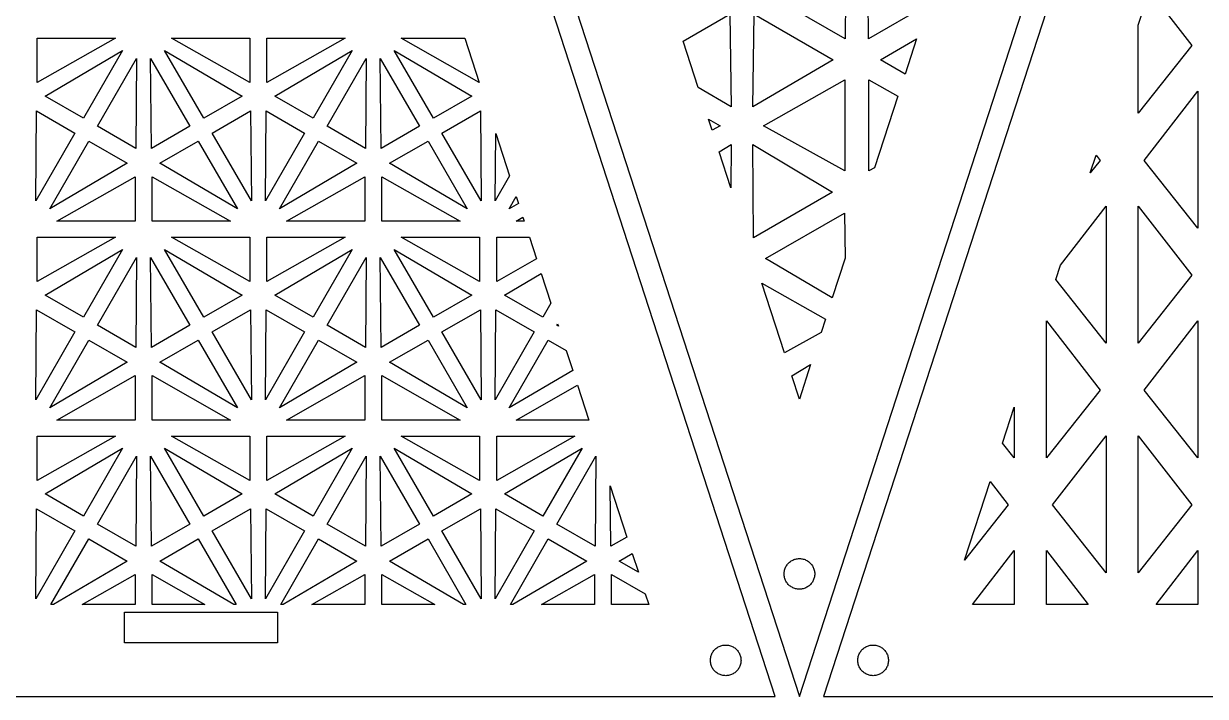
# Model space of a CAD drawing. Header units: metres. Extents: x 20 to 717, y 20 to 251.
# Drawn here: x 228.1 to 382.5, y 20 to 107.9 of the extents above; entities that cross this region are included whole.
import ezdxf

# ---------------------------------------------------------------- set-up
doc = ezdxf.new("R2010")
doc.units = ezdxf.units.M

msp = doc.modelspace()

# ---------------------------------------------------------------- linework, layer by layer
for p, q in [((326.309, 20), (251.309, 250.826)), ((254.463, 250.826), (329.463, 20.0001)), ((329.463, 20.0001), (404.463, 250.826)), ((407.617, 250.826), (332.617, 20)), ((335.548, 118.064), (335.448, 105.88)), ((338.479, 105.88), (338.379, 118.064)), ((335.448, 105.88), (325.137, 111.832)), ((373.726, 107.687), (375.183, 112.169)), ((375.183, 112.169), (380.73, 105)), ((346.199, 110.337), (338.479, 105.88)), ((314.267, 105.602), (320.357, 109.116)), ((320.357, 109.116), (320.548, 96.9865)), ((323.378, 96.9865), (323.57, 109.116)), ((323.57, 109.116), (333.879, 103.164)), ((373.726, 96.1562), (373.726, 107.687)), ((229.925, 105.96), (240.153, 105.96)), ((240.153, 105.96), (229.925, 100.166)), ((229.925, 100.166), (229.925, 105.96)), ((247.465, 105.96), (257.693, 105.96)), ((257.693, 100.166), (247.465, 105.96)), ((257.693, 105.96), (257.693, 100.166)), ((259.925, 105.96), (270.153, 105.96)), ((270.153, 105.96), (259.925, 100.166)), ((259.925, 100.166), (259.925, 105.96)), ((277.465, 105.96), (285.761, 105.96)), ((287.633, 100.2), (277.465, 105.96)), ((285.761, 105.96), (287.633, 100.2)), ((316.243, 99.5187), (314.267, 105.602)), ((340.047, 103.164), (344.749, 105.879)), ((344.749, 105.879), (343.254, 101.277)), ((380.73, 105), (373.726, 96.1562)), ((230.94, 98.4072), (241.072, 104.367)), ((241.072, 104.367), (235.958, 95.5098)), ((246.545, 104.367), (256.677, 98.4072)), ((251.658, 95.5098), (246.545, 104.367)), ((260.941, 98.4072), (271.072, 104.367)), ((271.072, 104.367), (265.958, 95.5098)), ((276.545, 104.367), (286.677, 98.4072)), ((281.658, 95.5098), (276.545, 104.367)), ((237.776, 94.4609), (242.889, 103.317)), ((242.889, 103.317), (242.793, 91.5645)), ((244.729, 103.317), (249.843, 94.4609)), ((244.824, 91.5645), (244.729, 103.317)), ((267.776, 94.4609), (272.889, 103.317)), ((272.889, 103.317), (272.793, 91.5645)), ((274.729, 103.317), (279.843, 94.4609)), ((274.824, 91.5645), (274.729, 103.317)), ((333.879, 103.164), (323.378, 96.9865)), ((343.254, 101.277), (340.047, 103.164)), ((324.793, 94.5343), (335.396, 100.539)), ((335.396, 100.539), (335.396, 88.6339)), ((338.532, 100.538), (342.318, 98.3947)), ((338.532, 88.6349), (338.532, 100.538)), ((320.548, 96.9865), (316.243, 99.5187)), ((374.506, 90), (381.509, 99.0518)), ((381.509, 99.0518), (381.509, 81.1562)), ((235.958, 95.5098), (230.94, 98.4072)), ((256.677, 98.4072), (251.658, 95.5098)), ((265.958, 95.5098), (260.941, 98.4072)), ((286.677, 98.4072), (281.658, 95.5098)), ((342.318, 98.3947), (339.283, 89.0529)), ((229.729, 84.7207), (229.824, 96.4736)), ((229.824, 96.4736), (234.842, 93.5771)), ((252.775, 93.5771), (257.793, 96.4736)), ((257.793, 96.4736), (257.889, 84.7207)), ((259.729, 84.7207), (259.824, 96.4736)), ((259.824, 96.4736), (264.842, 93.5771)), ((282.775, 93.5771), (287.793, 96.4736)), ((287.793, 96.4736), (287.889, 84.7207)), ((242.793, 91.5645), (237.776, 94.4609)), ((249.843, 94.4609), (244.824, 91.5645)), ((272.793, 91.5645), (267.776, 94.4609)), ((279.843, 94.4609), (274.824, 91.5645)), ((317.576, 95.4152), (319.132, 94.5343)), ((318.057, 93.9366), (317.576, 95.4152)), ((319.132, 94.5343), (318.057, 93.9366)), ((335.396, 88.6339), (324.793, 94.5343)), ((234.842, 93.5771), (229.729, 84.7207)), ((257.889, 84.7207), (252.775, 93.5771)), ((264.842, 93.5771), (259.729, 84.7207)), ((287.889, 84.7207), (282.775, 93.5771)), ((289.729, 84.7207), (289.8, 93.5293)), ((289.8, 93.5293), (291.606, 87.9717)), ((231.545, 83.6709), (236.659, 92.5283)), ((236.659, 92.5283), (241.677, 89.6309)), ((245.941, 89.6309), (250.959, 92.5283)), ((250.959, 92.5283), (256.072, 83.6709)), ((261.545, 83.6709), (266.659, 92.5283)), ((266.659, 92.5283), (271.678, 89.6309)), ((275.941, 89.6309), (280.959, 92.5283)), ((280.959, 92.5283), (286.072, 83.6709)), ((318.967, 91.1359), (320.548, 92.0831)), ((320.501, 86.4161), (318.967, 91.1359)), ((320.548, 92.0831), (320.501, 86.4161)), ((323.379, 92.0822), (333.788, 85.8527)), ((323.479, 79.9005), (323.379, 92.0822)), ((241.677, 89.6309), (231.545, 83.6709)), ((256.072, 83.6709), (245.941, 89.6309)), ((271.678, 89.6309), (261.545, 83.6709)), ((286.072, 83.6709), (275.941, 89.6309)), ((367.457, 88.3936), (368.201, 90.6826)), ((368.73, 90), (367.457, 88.3936)), ((368.201, 90.6826), (368.73, 90)), ((381.509, 81.1562), (374.506, 90)), ((339.283, 89.0529), (338.532, 88.6349)), ((232.465, 82.0781), (242.693, 87.8721)), ((242.693, 87.8721), (242.693, 82.0781)), ((244.925, 82.0781), (244.925, 87.8721)), ((244.925, 87.8721), (255.153, 82.0781)), ((262.465, 82.0781), (272.693, 87.8721)), ((272.693, 87.8721), (272.693, 82.0781)), ((274.925, 82.0781), (274.925, 87.8721)), ((274.925, 87.8721), (285.153, 82.0781)), ((291.606, 87.9717), (289.729, 84.7207)), ((291.545, 83.6709), (292.478, 85.2871)), ((292.478, 85.2871), (292.77, 84.3906)), ((333.788, 85.8527), (323.479, 79.9005)), ((292.77, 84.3906), (291.545, 83.6709)), ((363.54, 76.3369), (369.509, 84.0518)), ((369.509, 84.0518), (369.509, 66.1562)), ((373.726, 84.0518), (380.73, 75)), ((373.726, 66.1562), (373.726, 84.0518)), ((242.693, 82.0781), (232.465, 82.0781)), ((255.153, 82.0781), (244.925, 82.0781)), ((272.693, 82.0781), (262.465, 82.0781)), ((285.153, 82.0781), (274.925, 82.0781)), ((292.465, 82.0781), (293.357, 82.583)), ((293.521, 82.0781), (292.465, 82.0781)), ((293.357, 82.583), (293.521, 82.0781)), ((325.047, 77.1837), (335.357, 83.1349)), ((335.357, 83.1349), (335.45, 77.256)), ((229.925, 79.9795), (240.153, 79.9795)), ((240.153, 79.9795), (229.925, 74.1855)), ((229.925, 74.1855), (229.925, 79.9795)), ((247.465, 79.9795), (257.693, 79.9795)), ((257.693, 74.1855), (247.465, 79.9795)), ((257.693, 79.9795), (257.693, 74.1855)), ((259.925, 79.9795), (270.153, 79.9795)), ((270.153, 79.9795), (259.925, 74.1855)), ((259.925, 74.1855), (259.925, 79.9795)), ((277.465, 79.9795), (287.693, 79.9795)), ((287.693, 74.1855), (277.465, 79.9795)), ((287.693, 79.9795), (287.693, 74.1855)), ((289.925, 79.9795), (294.202, 79.9795)), ((289.925, 74.1855), (289.925, 79.9795)), ((294.202, 79.9795), (295.127, 77.1328)), ((230.94, 72.4268), (241.072, 78.3867)), ((241.072, 78.3867), (235.958, 69.5293)), ((237.776, 68.4805), (242.889, 77.3369)), ((242.889, 77.3369), (242.793, 65.584)), ((244.729, 77.3369), (249.843, 68.4805)), ((244.824, 65.584), (244.729, 77.3369)), ((246.545, 78.3867), (256.677, 72.4268)), ((251.658, 69.5293), (246.545, 78.3867)), ((260.941, 72.4268), (271.072, 78.3867)), ((271.072, 78.3867), (265.958, 69.5293)), ((267.776, 68.4805), (272.889, 77.3369)), ((272.889, 77.3369), (272.793, 65.584)), ((274.729, 77.3369), (279.843, 68.4805)), ((274.824, 65.584), (274.729, 77.3369)), ((276.545, 78.3867), (286.677, 72.4268)), ((281.658, 69.5293), (276.545, 78.3867)), ((333.76, 72.0577), (325.047, 77.1837)), ((335.45, 77.256), (333.76, 72.0577)), ((295.127, 77.1328), (289.925, 74.1855)), ((362.931, 74.4629), (363.54, 76.3369)), ((290.94, 72.4268), (295.739, 75.25)), ((295.739, 75.25), (297.008, 71.3467)), ((369.509, 66.1562), (362.931, 74.4629)), ((380.73, 75), (373.726, 66.1562)), ((324.539, 73.9874), (332.857, 69.2765)), ((327.503, 64.8654), (324.539, 73.9874)), ((235.958, 69.5293), (230.94, 72.4268)), ((256.677, 72.4268), (251.658, 69.5293)), ((265.958, 69.5293), (260.941, 72.4268)), ((286.677, 72.4268), (281.658, 69.5293)), ((295.958, 69.5293), (290.94, 72.4268)), ((297.008, 71.3467), (295.958, 69.5293)), ((229.729, 58.7402), (229.824, 70.4932)), ((229.824, 70.4932), (234.842, 67.5967)), ((252.775, 67.5967), (257.793, 70.4932)), ((257.793, 70.4932), (257.889, 58.7402)), ((259.729, 58.7402), (259.824, 70.4932)), ((259.824, 70.4932), (264.842, 67.5967)), ((282.775, 67.5967), (287.793, 70.4932)), ((287.793, 70.4932), (287.889, 58.7402)), ((289.729, 58.7402), (289.824, 70.4932)), ((289.824, 70.4932), (294.842, 67.5967)), ((242.793, 65.584), (237.776, 68.4805)), ((249.843, 68.4805), (244.824, 65.584)), ((272.793, 65.584), (267.776, 68.4805)), ((279.843, 68.4805), (274.824, 65.584)), ((297.776, 68.4805), (297.88, 68.6611)), ((297.977, 68.3643), (297.776, 68.4805)), ((297.88, 68.6611), (297.977, 68.3643)), ((332.857, 69.2765), (332.288, 67.5275)), ((361.726, 69.0518), (368.73, 60)), ((361.726, 51.1562), (361.726, 69.0518)), ((374.506, 60), (381.509, 69.0518)), ((381.509, 69.0518), (381.509, 51.1562)), ((234.842, 67.5967), (229.729, 58.7402)), ((231.545, 57.6904), (236.659, 66.5479)), ((236.659, 66.5479), (241.677, 63.6504)), ((245.941, 63.6504), (250.959, 66.5479)), ((250.959, 66.5479), (256.072, 57.6904)), ((257.889, 58.7402), (252.775, 67.5967)), ((264.842, 67.5967), (259.729, 58.7402)), ((261.545, 57.6904), (266.659, 66.5479)), ((266.659, 66.5479), (271.678, 63.6504)), ((275.941, 63.6504), (280.959, 66.5479)), ((280.959, 66.5479), (286.072, 57.6904)), ((287.889, 58.7402), (282.775, 67.5967)), ((294.842, 67.5967), (289.729, 58.7402)), ((291.545, 57.6904), (296.659, 66.5479)), ((296.659, 66.5479), (299.008, 65.1914)), ((332.288, 67.5275), (327.503, 64.8654)), ((299.008, 65.1914), (299.857, 62.5791)), ((241.677, 63.6504), (231.545, 57.6904)), ((256.072, 57.6904), (245.941, 63.6504)), ((271.678, 63.6504), (261.545, 57.6904)), ((286.072, 57.6904), (275.941, 63.6504)), ((328.477, 61.8693), (330.926, 63.3361)), ((330.926, 63.3361), (329.463, 58.8331)), ((232.465, 56.0967), (242.693, 61.8906)), ((242.693, 61.8906), (242.693, 56.0967)), ((244.925, 56.0967), (244.925, 61.8906)), ((244.925, 61.8906), (255.153, 56.0967)), ((262.465, 56.0967), (272.693, 61.8906)), ((272.693, 61.8906), (272.693, 56.0967)), ((274.925, 56.0967), (274.925, 61.8906)), ((274.925, 61.8906), (285.153, 56.0967)), ((299.857, 62.5791), (291.545, 57.6904)), ((329.463, 58.8331), (328.477, 61.8693)), ((292.465, 56.0967), (300.487, 60.6406)), ((300.487, 60.6406), (301.962, 56.0967)), ((368.73, 60), (361.726, 51.1562)), ((381.509, 51.1562), (374.506, 60)), ((355.984, 53.082), (357.509, 57.7764)), ((357.509, 57.7764), (357.509, 51.1562)), ((242.693, 56.0967), (232.465, 56.0967)), ((255.153, 56.0967), (244.925, 56.0967)), ((272.693, 56.0967), (262.465, 56.0967)), ((285.153, 56.0967), (274.925, 56.0967)), ((301.962, 56.0967), (292.465, 56.0967)), ((362.506, 45), (369.509, 54.0518)), ((369.509, 54.0518), (369.509, 36.1562)), ((373.726, 54.0518), (380.73, 45)), ((373.726, 36.1562), (373.726, 54.0518)), ((229.925, 53.999), (240.153, 53.999)), ((240.153, 53.999), (229.925, 48.2051)), ((229.925, 48.2051), (229.925, 53.999)), ((247.465, 53.999), (257.693, 53.999)), ((257.693, 48.2051), (247.465, 53.999)), ((257.693, 53.999), (257.693, 48.2051)), ((259.925, 53.999), (270.153, 53.999)), ((270.153, 53.999), (259.925, 48.2051)), ((259.925, 48.2051), (259.925, 53.999)), ((277.465, 53.999), (287.693, 53.999)), ((287.693, 48.2051), (277.465, 53.999)), ((287.693, 53.999), (287.693, 48.2051)), ((289.925, 53.999), (300.153, 53.999)), ((300.153, 53.999), (289.925, 48.2051)), ((289.925, 48.2051), (289.925, 53.999)), ((357.509, 51.1562), (355.984, 53.082)), ((230.94, 46.4453), (241.072, 52.4053)), ((241.072, 52.4053), (235.958, 43.5488)), ((237.776, 42.499), (242.889, 51.3564)), ((242.889, 51.3564), (242.793, 39.6025)), ((244.729, 51.3564), (249.843, 42.499)), ((244.824, 39.6025), (244.729, 51.3564)), ((246.545, 52.4053), (256.677, 46.4453)), ((251.658, 43.5488), (246.545, 52.4053)), ((260.941, 46.4453), (271.072, 52.4053)), ((271.072, 52.4053), (265.958, 43.5488)), ((267.776, 42.499), (272.889, 51.3564)), ((272.889, 51.3564), (272.793, 39.6025)), ((274.729, 51.3564), (279.843, 42.499)), ((274.824, 39.6025), (274.729, 51.3564)), ((276.545, 52.4053), (286.677, 46.4453)), ((281.658, 43.5488), (276.545, 52.4053)), ((290.94, 46.4453), (301.072, 52.4053)), ((301.072, 52.4053), (295.958, 43.5488)), ((297.776, 42.499), (302.889, 51.3564)), ((302.889, 51.3564), (302.793, 39.6025)), ((351.012, 37.7803), (354.355, 48.0684)), ((354.355, 48.0684), (356.729, 45)), ((235.958, 43.5488), (230.94, 46.4453)), ((256.677, 46.4453), (251.658, 43.5488)), ((265.958, 43.5488), (260.941, 46.4453)), ((286.677, 46.4453), (281.658, 43.5488)), ((295.958, 43.5488), (290.94, 46.4453)), ((304.76, 47.4863), (306.928, 40.8164)), ((304.824, 39.6025), (304.76, 47.4863)), ((356.729, 45), (351.012, 37.7803)), ((369.509, 36.1562), (362.506, 45)), ((380.73, 45), (373.726, 36.1562)), ((229.729, 32.7588), (229.824, 44.5117)), ((229.824, 44.5117), (234.842, 41.6162)), ((252.775, 41.6162), (257.793, 44.5117)), ((257.793, 44.5117), (257.889, 32.7588)), ((259.729, 32.7588), (259.824, 44.5117)), ((259.824, 44.5117), (264.842, 41.6162)), ((282.775, 41.6162), (287.793, 44.5117)), ((287.793, 44.5117), (287.889, 32.7588)), ((289.729, 32.7588), (289.824, 44.5117)), ((289.824, 44.5117), (294.842, 41.6162)), ((242.793, 39.6025), (237.776, 42.499)), ((249.843, 42.499), (244.824, 39.6025)), ((272.793, 39.6025), (267.776, 42.499)), ((279.843, 42.499), (274.824, 39.6025)), ((302.793, 39.6025), (297.776, 42.499)), ((234.842, 41.6162), (229.729, 32.7588)), ((231.713, 32), (236.659, 40.5664)), ((236.659, 40.5664), (241.677, 37.6689)), ((245.941, 37.6689), (250.959, 40.5664)), ((250.959, 40.5664), (255.904, 32)), ((257.889, 32.7588), (252.775, 41.6162)), ((264.842, 41.6162), (259.729, 32.7588)), ((261.713, 32), (266.659, 40.5664)), ((266.659, 40.5664), (271.678, 37.6689)), ((275.941, 37.6689), (280.959, 40.5664)), ((280.959, 40.5664), (285.904, 32)), ((287.889, 32.7588), (282.775, 41.6162)), ((294.842, 41.6162), (289.729, 32.7588)), ((291.713, 32), (296.659, 40.5664)), ((296.659, 40.5664), (301.678, 37.6689)), ((306.928, 40.8164), (304.824, 39.6025)), ((305.941, 37.6689), (307.633, 38.6465)), ((307.633, 38.6465), (308.425, 36.208)), ((352.053, 32), (357.509, 39.0518)), ((357.509, 39.0518), (357.509, 32)), ((361.726, 32), (361.726, 39.0518)), ((361.726, 39.0518), (367.182, 32)), ((376.054, 32), (381.509, 39.0518)), ((381.509, 39.0518), (381.509, 32)), ((241.677, 37.6689), (232.039, 32)), ((255.578, 32), (245.941, 37.6689)), ((271.678, 37.6689), (262.039, 32)), ((285.578, 32), (275.941, 37.6689)), ((301.678, 37.6689), (292.039, 32)), ((308.425, 36.208), (305.941, 37.6689)), ((327.71, 36.963), (327.775, 37.0714)), ((327.775, 37.0714), (327.845, 37.1749)), ((327.845, 37.1749), (327.922, 37.2755)), ((327.922, 37.2755), (328.005, 37.3693)), ((328.005, 37.3693), (328.094, 37.4581)), ((328.094, 37.4581), (328.189, 37.5411)), ((328.189, 37.5411), (328.287, 37.6183)), ((328.287, 37.6183), (328.392, 37.6886)), ((328.392, 37.6886), (328.499, 37.7521)), ((328.499, 37.7521), (328.612, 37.8097)), ((328.612, 37.8097), (328.727, 37.8595)), ((328.727, 37.8595), (328.845, 37.9025)), ((328.845, 37.9025), (328.966, 37.9376)), ((328.966, 37.9376), (329.088, 37.964)), ((329.088, 37.964), (329.212, 37.9845)), ((329.212, 37.9845), (329.337, 37.9962)), ((329.337, 37.9962), (329.463, 38.0001)), ((329.463, 38.0001), (329.589, 37.9962)), ((329.589, 37.9962), (329.714, 37.9845)), ((329.714, 37.9845), (329.838, 37.964)), ((329.838, 37.964), (329.96, 37.9376)), ((329.96, 37.9376), (330.081, 37.9025)), ((330.081, 37.9025), (330.2, 37.8595)), ((330.2, 37.8595), (330.315, 37.8097)), ((330.315, 37.8097), (330.427, 37.7521)), ((330.427, 37.7521), (330.534, 37.6886)), ((330.534, 37.6886), (330.639, 37.6183)), ((330.639, 37.6183), (330.738, 37.5411)), ((330.738, 37.5411), (330.832, 37.4581)), ((330.832, 37.4581), (330.921, 37.3693)), ((330.921, 37.3693), (331.004, 37.2755)), ((331.004, 37.2755), (331.081, 37.1749)), ((331.081, 37.1749), (331.152, 37.0714)), ((331.152, 37.0714), (331.216, 36.963)), ((235.79, 32), (242.693, 35.9102)), ((242.693, 35.9102), (242.693, 32)), ((244.925, 32), (244.925, 35.9102)), ((244.925, 35.9102), (251.827, 32)), ((265.79, 32), (272.693, 35.9102)), ((272.693, 35.9102), (272.693, 32)), ((274.925, 32), (274.925, 35.9102)), ((274.925, 35.9102), (281.827, 32)), ((295.79, 32), (302.693, 35.9102)), ((302.693, 35.9102), (302.693, 32)), ((304.925, 32), (304.925, 35.9102)), ((304.925, 35.9102), (309.333, 33.4131)), ((327.463, 36.0001), (327.467, 36.1251)), ((327.467, 35.8741), (327.463, 36.0001)), ((327.467, 36.1251), (327.479, 36.2501)), ((327.479, 35.7491), (327.467, 35.8741)), ((327.479, 36.2501), (327.498, 36.3751)), ((327.498, 35.6251), (327.479, 35.7491)), ((327.498, 36.3751), (327.526, 36.4972)), ((327.526, 35.5021), (327.498, 35.6251)), ((327.526, 36.4972), (327.561, 36.6183)), ((327.561, 35.382), (327.526, 35.5021)), ((327.561, 36.6183), (327.604, 36.7365)), ((327.604, 36.7365), (327.654, 36.8517)), ((327.654, 36.8517), (327.71, 36.963)), ((331.216, 36.963), (331.273, 36.8517)), ((331.273, 36.8517), (331.323, 36.7365)), ((331.323, 36.7365), (331.366, 36.6183)), ((331.366, 36.6183), (331.401, 36.4972)), ((331.401, 35.5021), (331.366, 35.382)), ((331.401, 36.4972), (331.428, 36.3751)), ((331.428, 35.6251), (331.401, 35.5021)), ((331.428, 36.3751), (331.448, 36.2501)), ((331.448, 35.7491), (331.428, 35.6251)), ((331.448, 36.2501), (331.459, 36.1251)), ((331.459, 35.8741), (331.448, 35.7491)), ((331.459, 36.1251), (331.463, 36.0001)), ((331.463, 36.0001), (331.459, 35.8741)), ((327.604, 35.2648), (327.561, 35.382)), ((327.654, 35.1486), (327.604, 35.2648)), ((327.71, 35.0363), (327.654, 35.1486)), ((327.775, 34.9279), (327.71, 35.0363)), ((327.845, 34.8243), (327.775, 34.9279)), ((327.922, 34.7257), (327.845, 34.8243)), ((328.005, 34.631), (327.922, 34.7257)), ((328.094, 34.5421), (328.005, 34.631)), ((328.189, 34.4591), (328.094, 34.5421)), ((328.287, 34.382), (328.189, 34.4591)), ((328.392, 34.3116), (328.287, 34.382)), ((328.499, 34.2472), (328.392, 34.3116)), ((328.612, 34.1906), (328.499, 34.2472)), ((328.727, 34.1407), (328.612, 34.1906)), ((328.845, 34.0988), (328.727, 34.1407)), ((328.966, 34.0636), (328.845, 34.0988)), ((329.088, 34.0353), (328.966, 34.0636)), ((329.212, 34.0167), (329.088, 34.0353)), ((329.337, 34.004), (329.212, 34.0167)), ((329.463, 34.0001), (329.337, 34.004)), ((329.589, 34.004), (329.463, 34.0001)), ((329.714, 34.0167), (329.589, 34.004)), ((329.838, 34.0353), (329.714, 34.0167)), ((329.96, 34.0636), (329.838, 34.0353)), ((330.081, 34.0988), (329.96, 34.0636)), ((330.2, 34.1407), (330.081, 34.0988)), ((330.315, 34.1906), (330.2, 34.1407)), ((330.427, 34.2472), (330.315, 34.1906)), ((330.534, 34.3116), (330.427, 34.2472)), ((330.639, 34.382), (330.534, 34.3116)), ((330.738, 34.4591), (330.639, 34.382)), ((330.832, 34.5421), (330.738, 34.4591)), ((330.921, 34.631), (330.832, 34.5421)), ((331.004, 34.7257), (330.921, 34.631)), ((331.081, 34.8243), (331.004, 34.7257)), ((331.152, 34.9279), (331.081, 34.8243)), ((331.216, 35.0363), (331.152, 34.9279)), ((331.273, 35.1486), (331.216, 35.0363)), ((331.323, 35.2648), (331.273, 35.1486)), ((331.366, 35.382), (331.323, 35.2648)), ((309.333, 33.4131), (309.792, 32)), ((232.039, 32), (231.713, 32)), ((242.693, 32), (235.79, 32)), ((241.309, 27), (241.309, 31)), ((241.309, 31), (261.309, 31)), ((251.827, 32), (244.925, 32)), ((255.904, 32), (255.578, 32)), ((261.309, 31), (261.309, 27)), ((262.039, 32), (261.713, 32)), ((272.693, 32), (265.79, 32)), ((281.827, 32), (274.925, 32)), ((285.904, 32), (285.578, 32)), ((292.039, 32), (291.713, 32)), ((302.693, 32), (295.79, 32)), ((309.792, 32), (304.925, 32)), ((357.509, 32), (352.053, 32)), ((367.182, 32), (361.726, 32)), ((381.509, 32), (376.054, 32)), ((261.309, 27), (241.309, 27)), ((318.468, 26.1602), (318.562, 26.2432)), ((318.562, 26.2432), (318.661, 26.3203)), ((318.661, 26.3203), (318.765, 26.3906)), ((318.765, 26.3906), (318.873, 26.4551)), ((318.873, 26.4551), (318.986, 26.5117)), ((318.986, 26.5117), (319.101, 26.5615)), ((319.101, 26.5615), (319.219, 26.6045)), ((319.219, 26.6045), (319.339, 26.6396)), ((319.339, 26.6396), (319.462, 26.667)), ((319.462, 26.667), (319.586, 26.6865)), ((319.586, 26.6865), (319.711, 26.6982)), ((319.711, 26.6982), (319.837, 26.7021)), ((319.837, 26.7021), (319.962, 26.6982)), ((319.962, 26.6982), (320.087, 26.6865)), ((320.087, 26.6865), (320.211, 26.667)), ((320.211, 26.667), (320.334, 26.6396)), ((320.334, 26.6396), (320.454, 26.6045)), ((320.454, 26.6045), (320.572, 26.5615)), ((320.572, 26.5615), (320.689, 26.5117)), ((320.689, 26.5117), (320.8, 26.4551)), ((320.8, 26.4551), (320.908, 26.3906)), ((320.908, 26.3906), (321.012, 26.3203)), ((321.012, 26.3203), (321.112, 26.2432)), ((321.112, 26.2432), (321.206, 26.1602)), ((337.72, 26.1602), (337.815, 26.2432)), ((337.815, 26.2432), (337.914, 26.3203)), ((337.914, 26.3203), (338.018, 26.3906)), ((338.018, 26.3906), (338.126, 26.4551)), ((338.126, 26.4551), (338.238, 26.5117)), ((338.238, 26.5117), (338.354, 26.5615)), ((338.354, 26.5615), (338.472, 26.6045)), ((338.472, 26.6045), (338.592, 26.6396)), ((338.592, 26.6396), (338.715, 26.667)), ((338.715, 26.667), (338.839, 26.6865)), ((338.839, 26.6865), (338.964, 26.6982)), ((338.964, 26.6982), (339.089, 26.7021)), ((339.089, 26.7021), (339.215, 26.6982)), ((339.215, 26.6982), (339.34, 26.6865)), ((339.34, 26.6865), (339.464, 26.667)), ((339.464, 26.667), (339.587, 26.6396)), ((339.587, 26.6396), (339.707, 26.6045)), ((339.707, 26.6045), (339.826, 26.5615)), ((339.826, 26.5615), (339.941, 26.5117)), ((339.941, 26.5117), (340.053, 26.4551)), ((340.053, 26.4551), (340.161, 26.3906)), ((340.161, 26.3906), (340.265, 26.3203)), ((340.265, 26.3203), (340.365, 26.2432)), ((340.365, 26.2432), (340.458, 26.1602)), ((317.837, 24.7021), (317.841, 24.8281)), ((317.841, 24.5771), (317.837, 24.7021)), ((317.841, 24.8281), (317.853, 24.9531)), ((317.853, 24.9531), (317.872, 25.0771)), ((317.872, 25.0771), (317.9, 25.1992)), ((317.9, 25.1992), (317.935, 25.3203)), ((317.935, 25.3203), (317.977, 25.4385)), ((317.977, 25.4385), (318.027, 25.5537)), ((318.027, 25.5537), (318.084, 25.666)), ((318.084, 25.666), (318.148, 25.7744)), ((318.148, 25.7744), (318.219, 25.8779)), ((318.219, 25.8779), (318.295, 25.9775)), ((318.295, 25.9775), (318.379, 26.0713)), ((318.379, 26.0713), (318.468, 26.1602)), ((321.206, 26.1602), (321.294, 26.0713)), ((321.294, 26.0713), (321.378, 25.9775)), ((321.378, 25.9775), (321.454, 25.8779)), ((321.454, 25.8779), (321.526, 25.7744)), ((321.526, 25.7744), (321.589, 25.666)), ((321.589, 25.666), (321.647, 25.5537)), ((321.647, 25.5537), (321.696, 25.4385)), ((321.696, 25.4385), (321.738, 25.3203)), ((321.738, 25.3203), (321.774, 25.1992)), ((321.774, 25.1992), (321.801, 25.0771)), ((321.801, 25.0771), (321.821, 24.9531)), ((321.821, 24.9531), (321.832, 24.8281)), ((321.832, 24.8281), (321.837, 24.7021)), ((321.837, 24.7021), (321.832, 24.5771)), ((337.089, 24.7021), (337.094, 24.8281)), ((337.094, 24.5771), (337.089, 24.7021)), ((337.094, 24.8281), (337.106, 24.9531)), ((337.106, 24.9531), (337.125, 25.0771)), ((337.125, 25.0771), (337.153, 25.1992)), ((337.153, 25.1992), (337.188, 25.3203)), ((337.188, 25.3203), (337.23, 25.4385)), ((337.23, 25.4385), (337.28, 25.5537)), ((337.28, 25.5537), (337.337, 25.666)), ((337.337, 25.666), (337.401, 25.7744)), ((337.401, 25.7744), (337.472, 25.8779)), ((337.472, 25.8779), (337.548, 25.9775)), ((337.548, 25.9775), (337.632, 26.0713)), ((337.632, 26.0713), (337.72, 26.1602)), ((340.458, 26.1602), (340.547, 26.0713)), ((340.547, 26.0713), (340.631, 25.9775)), ((340.631, 25.9775), (340.707, 25.8779)), ((340.707, 25.8779), (340.779, 25.7744)), ((340.779, 25.7744), (340.842, 25.666)), ((340.842, 25.666), (340.9, 25.5537)), ((340.9, 25.5537), (340.95, 25.4385)), ((340.95, 25.4385), (340.992, 25.3203)), ((340.992, 25.3203), (341.027, 25.1992)), ((341.027, 25.1992), (341.054, 25.0771)), ((341.054, 25.0771), (341.074, 24.9531)), ((341.074, 24.9531), (341.085, 24.8281)), ((341.085, 24.8281), (341.089, 24.7021)), ((341.089, 24.7021), (341.085, 24.5771)), ((317.853, 24.4512), (317.841, 24.5771)), ((317.872, 24.3271), (317.853, 24.4512)), ((317.9, 24.2051), (317.872, 24.3271)), ((317.935, 24.084), (317.9, 24.2051)), ((317.977, 23.9658), (317.935, 24.084)), ((318.027, 23.8506), (317.977, 23.9658)), ((318.084, 23.7393), (318.027, 23.8506)), ((318.148, 23.6309), (318.084, 23.7393)), ((318.219, 23.5264), (318.148, 23.6309)), ((318.295, 23.4277), (318.219, 23.5264)), ((318.379, 23.333), (318.295, 23.4277)), ((318.468, 23.2441), (318.379, 23.333)), ((318.562, 23.1611), (318.468, 23.2441)), ((318.661, 23.084), (318.562, 23.1611)), ((321.112, 23.1611), (321.012, 23.084)), ((321.206, 23.2441), (321.112, 23.1611)), ((321.294, 23.333), (321.206, 23.2441)), ((321.378, 23.4277), (321.294, 23.333)), ((321.454, 23.5264), (321.378, 23.4277)), ((321.526, 23.6309), (321.454, 23.5264)), ((321.589, 23.7393), (321.526, 23.6309)), ((321.647, 23.8506), (321.589, 23.7393)), ((321.696, 23.9658), (321.647, 23.8506)), ((321.738, 24.084), (321.696, 23.9658)), ((321.774, 24.2051), (321.738, 24.084)), ((321.801, 24.3271), (321.774, 24.2051)), ((321.821, 24.4512), (321.801, 24.3271)), ((321.832, 24.5771), (321.821, 24.4512)), ((337.106, 24.4512), (337.094, 24.5771)), ((337.125, 24.3271), (337.106, 24.4512)), ((337.153, 24.2051), (337.125, 24.3271)), ((337.188, 24.084), (337.153, 24.2051)), ((337.23, 23.9658), (337.188, 24.084)), ((337.28, 23.8506), (337.23, 23.9658)), ((337.337, 23.7393), (337.28, 23.8506)), ((337.401, 23.6309), (337.337, 23.7393)), ((337.472, 23.5264), (337.401, 23.6309)), ((337.548, 23.4277), (337.472, 23.5264)), ((337.632, 23.333), (337.548, 23.4277)), ((337.72, 23.2441), (337.632, 23.333)), ((337.815, 23.1611), (337.72, 23.2441)), ((337.914, 23.084), (337.815, 23.1611)), ((340.365, 23.1611), (340.265, 23.084)), ((340.458, 23.2441), (340.365, 23.1611)), ((340.547, 23.333), (340.458, 23.2441)), ((340.631, 23.4277), (340.547, 23.333)), ((340.707, 23.5264), (340.631, 23.4277)), ((340.779, 23.6309), (340.707, 23.5264)), ((340.842, 23.7393), (340.779, 23.6309)), ((340.9, 23.8506), (340.842, 23.7393)), ((340.95, 23.9658), (340.9, 23.8506)), ((340.992, 24.084), (340.95, 23.9658)), ((341.027, 24.2051), (340.992, 24.084)), ((341.054, 24.3271), (341.027, 24.2051)), ((341.074, 24.4512), (341.054, 24.3271)), ((341.085, 24.5771), (341.074, 24.4512)), ((318.765, 23.0137), (318.661, 23.084)), ((318.873, 22.9492), (318.765, 23.0137)), ((318.986, 22.8926), (318.873, 22.9492)), ((319.101, 22.8428), (318.986, 22.8926)), ((319.219, 22.7998), (319.101, 22.8428)), ((319.339, 22.7646), (319.219, 22.7998)), ((319.462, 22.7373), (319.339, 22.7646)), ((319.586, 22.7178), (319.462, 22.7373)), ((319.711, 22.7061), (319.586, 22.7178)), ((319.837, 22.7021), (319.711, 22.7061)), ((319.962, 22.7061), (319.837, 22.7021)), ((320.087, 22.7178), (319.962, 22.7061)), ((320.211, 22.7373), (320.087, 22.7178)), ((320.334, 22.7646), (320.211, 22.7373)), ((320.454, 22.7998), (320.334, 22.7646)), ((320.572, 22.8428), (320.454, 22.7998)), ((320.689, 22.8926), (320.572, 22.8428)), ((320.8, 22.9492), (320.689, 22.8926)), ((320.908, 23.0137), (320.8, 22.9492)), ((321.012, 23.084), (320.908, 23.0137)), ((338.018, 23.0137), (337.914, 23.084)), ((338.126, 22.9492), (338.018, 23.0137)), ((338.238, 22.8926), (338.126, 22.9492)), ((338.354, 22.8428), (338.238, 22.8926)), ((338.472, 22.7998), (338.354, 22.8428)), ((338.592, 22.7646), (338.472, 22.7998)), ((338.715, 22.7373), (338.592, 22.7646)), ((338.839, 22.7178), (338.715, 22.7373)), ((338.964, 22.7061), (338.839, 22.7178)), ((339.089, 22.7021), (338.964, 22.7061)), ((339.215, 22.7061), (339.089, 22.7021)), ((339.34, 22.7178), (339.215, 22.7061)), ((339.464, 22.7373), (339.34, 22.7178)), ((339.587, 22.7646), (339.464, 22.7373)), ((339.707, 22.7998), (339.587, 22.7646)), ((339.826, 22.8428), (339.707, 22.7998)), ((339.941, 22.8926), (339.826, 22.8428)), ((340.053, 22.9492), (339.941, 22.8926)), ((340.161, 23.0137), (340.053, 22.9492)), ((340.265, 23.084), (340.161, 23.0137)), ((176.309, 20), (326.309, 20)), ((332.617, 20), (482.617, 20))]:
    msp.add_line(p, q)

doc.saveas('drawing.dxf')
